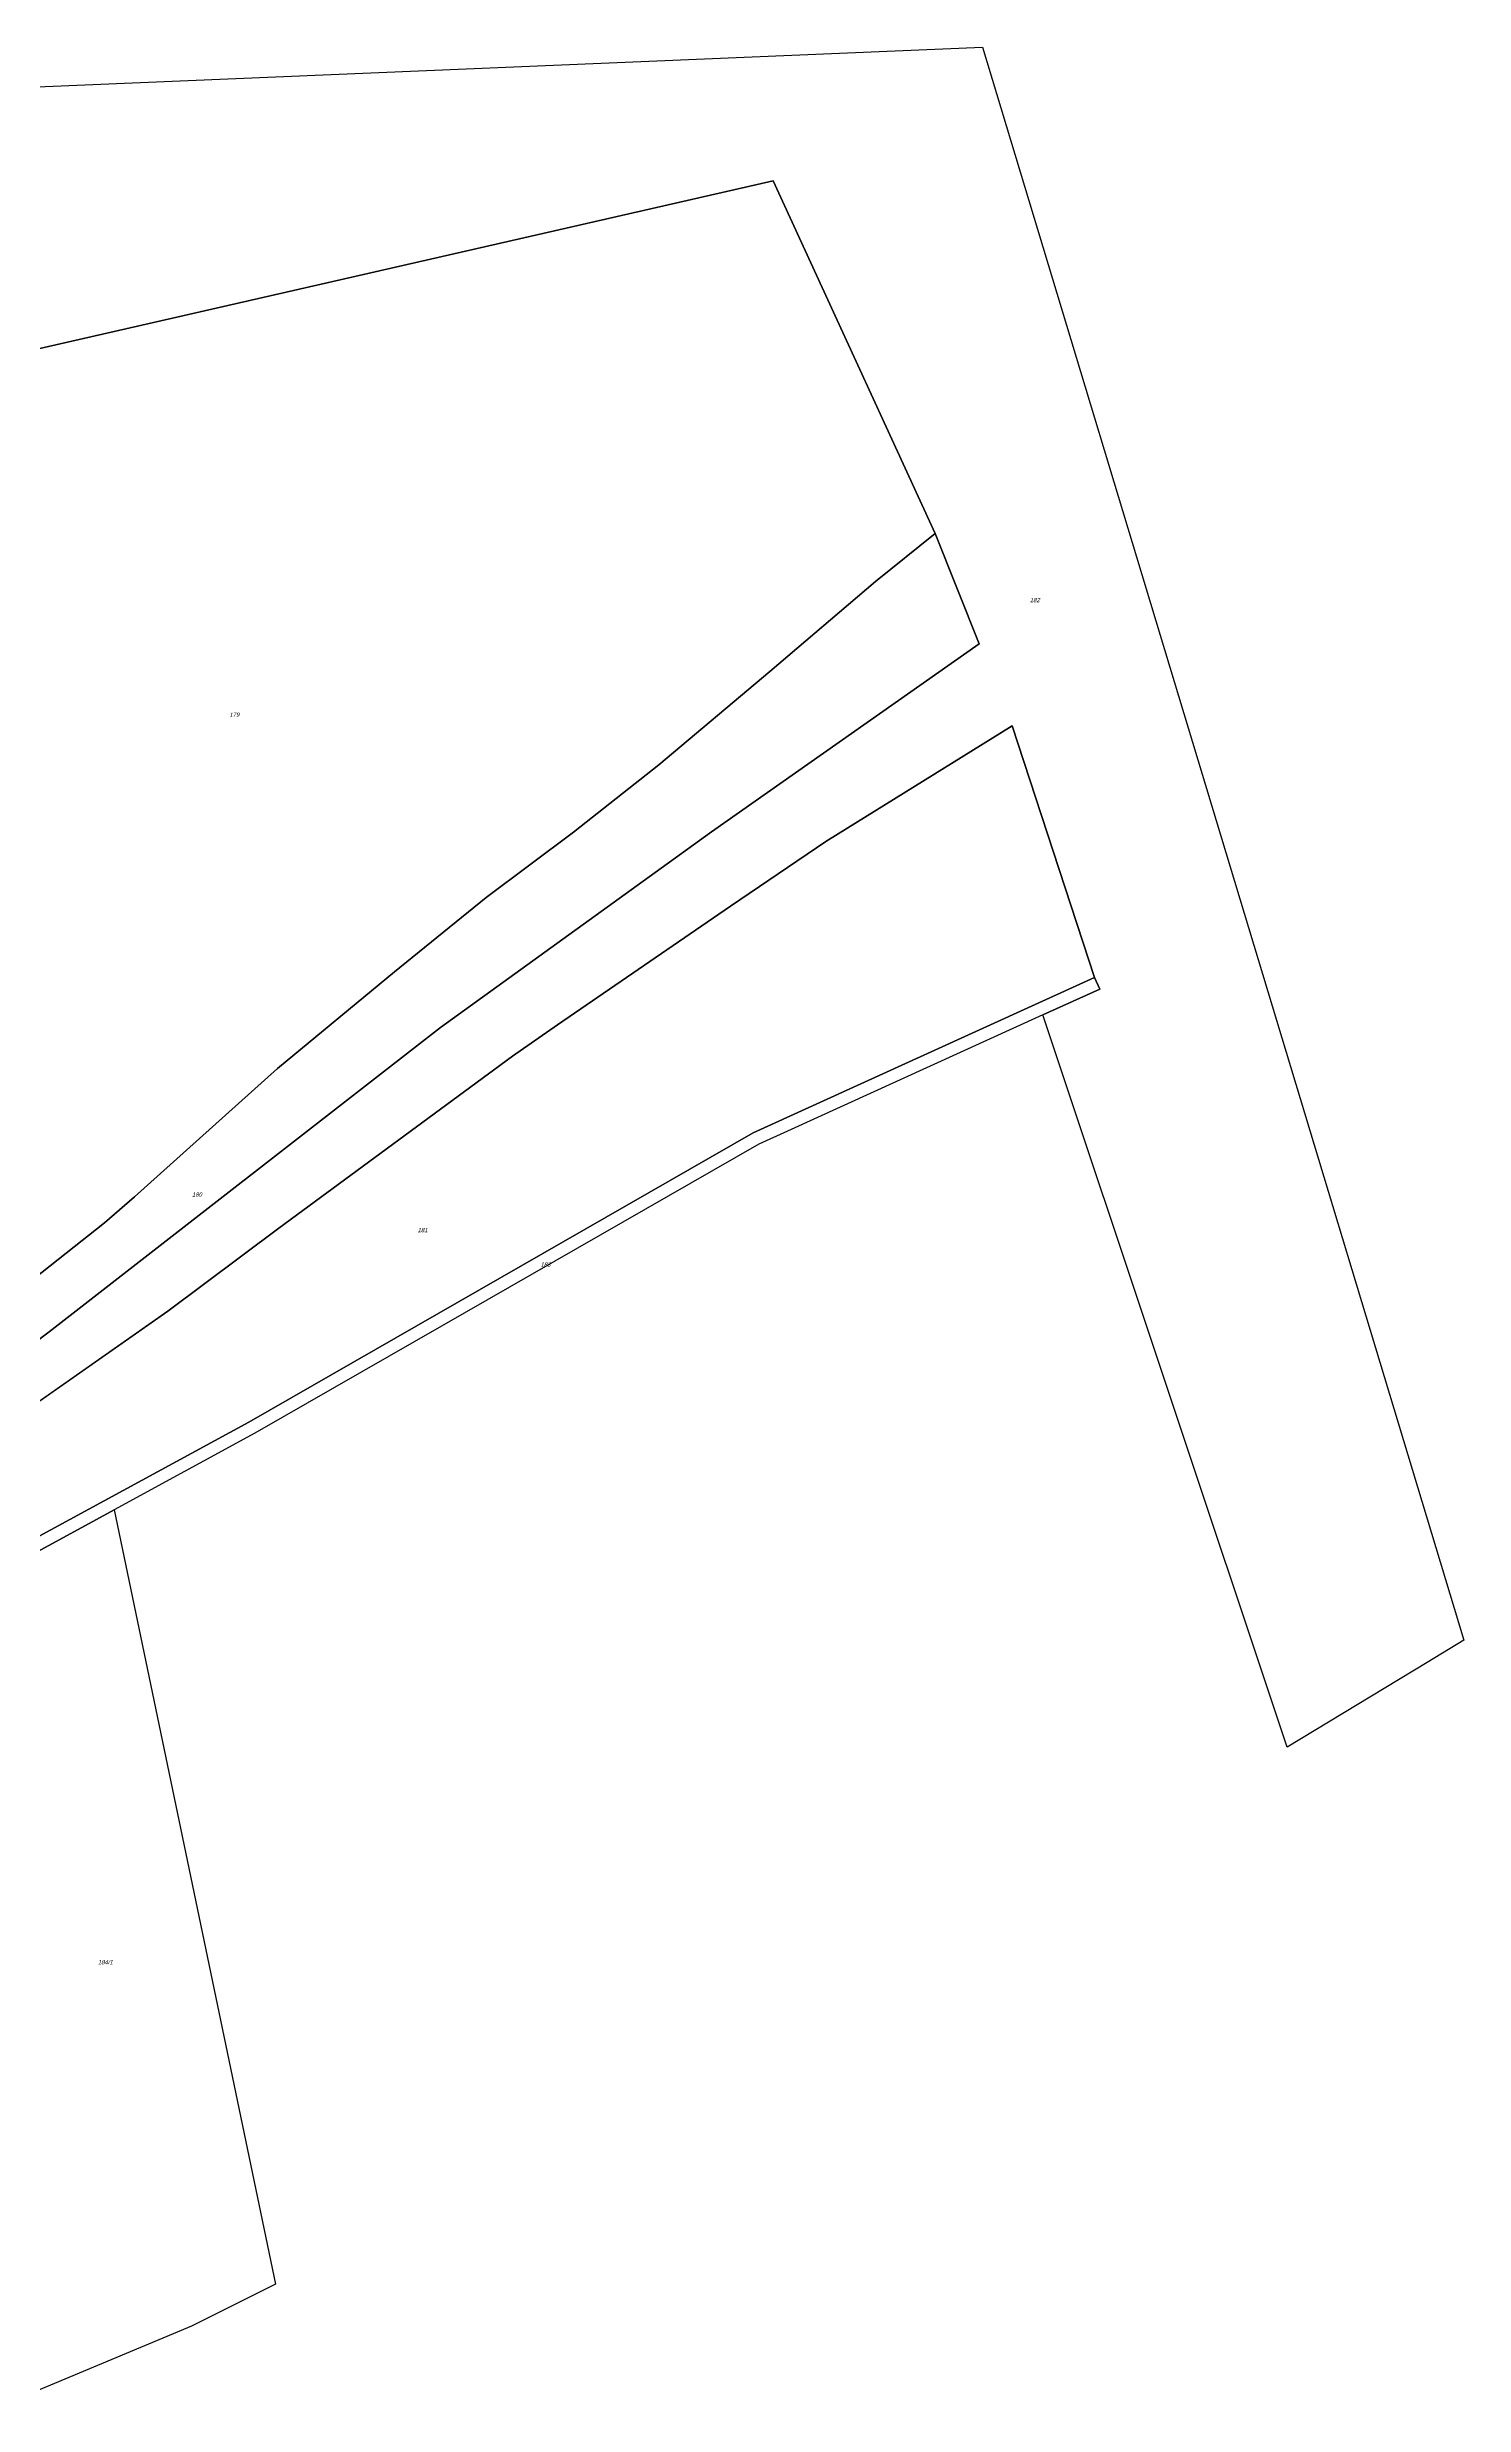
# Model space of a CAD drawing. Header units: metres. Extents: x 7542702 to 7555152, y 5804026 to 5815503.
# Drawn here: x 7550815 to 7551148, y 5805302 to 5805857 of the extents above; entities that cross this region are included whole.
import ezdxf

# ---------------------------------------------------------------- set-up
doc = ezdxf.new("R2010")
doc.units = ezdxf.units.M
doc.layers.add('Dzialki', color=165, linetype='Continuous')
doc.styles.get("Standard").update_dxf_attribs({"font": 'arial.ttf'})

msp = doc.modelspace()

# ---------------------------------------------------------------- linework, layer by layer
at = {"layer": 'Dzialki'}
for p, q in [((7550688.55, 5805842.12), (7551035.22, 5805856.64)), ((7551035.22, 5805856.64), (7551148.4, 5805482.14)), ((7550986.02, 5805825.2), (7550710.68, 5805762.31)), ((7550710.68, 5805762.31), (7550986.02, 5805825.2)), ((7551024.12, 5805742.27), (7550986.02, 5805825.2)), ((7550986.02, 5805825.2), (7551024.12, 5805742.27)), ((7551010.09, 5805731.02), (7551024.12, 5805742.27)), ((7551024.12, 5805742.27), (7551010.09, 5805731.02)), ((7551024.12, 5805742.27), (7551034.48, 5805716.37)), ((7551034.48, 5805716.37), (7551024.12, 5805742.27)), ((7550985.25, 5805709.85), (7551010.09, 5805731.02)), ((7551010.09, 5805731.02), (7550985.25, 5805709.85)), ((7551034.48, 5805716.37), (7550971.57, 5805672.21)), ((7550971.57, 5805672.21), (7551034.48, 5805716.37)), ((7550959.2, 5805687.92), (7550985.25, 5805709.85)), ((7550985.25, 5805709.85), (7550959.2, 5805687.92)), ((7551042.21, 5805697.06), (7550998.43, 5805669.9)), ((7550998.43, 5805669.9), (7551042.21, 5805697.06)), ((7551061.58, 5805637.94), (7551042.21, 5805697.06)), ((7551042.21, 5805697.06), (7551061.58, 5805637.94)), ((7550939.14, 5805672.13), (7550959.2, 5805687.92)), ((7550959.2, 5805687.92), (7550939.14, 5805672.13)), ((7550971.57, 5805672.21), (7550907.86, 5805626.16)), ((7550907.86, 5805626.16), (7550971.57, 5805672.21)), ((7550918.58, 5805656.73), (7550939.14, 5805672.13)), ((7550939.14, 5805672.13), (7550918.58, 5805656.73)), ((7550998.43, 5805669.9), (7550976.01, 5805654.73)), ((7550976.01, 5805654.73), (7550998.43, 5805669.9)), ((7550897.03, 5805639.26), (7550918.58, 5805656.73)), ((7550918.58, 5805656.73), (7550897.03, 5805639.26)), ((7550976.01, 5805654.73), (7550935.35, 5805626.81)), ((7550935.35, 5805626.81), (7550976.01, 5805654.73)), ((7550869.55, 5805616.53), (7550897.03, 5805639.26)), ((7550897.03, 5805639.26), (7550869.55, 5805616.53)), ((7550981.32, 5805601.4), (7551061.58, 5805637.94)), ((7551061.58, 5805637.94), (7550981.32, 5805601.4)), ((7551061.58, 5805637.94), (7551062.82, 5805635.21)), ((7551062.82, 5805635.21), (7551061.58, 5805637.94)), ((7551062.82, 5805635.21), (7551049.45, 5805629.12)), ((7551049.45, 5805629.12), (7551062.82, 5805635.21)), ((7550907.86, 5805626.16), (7550815.86, 5805554.66)), ((7550815.86, 5805554.66), (7550907.86, 5805626.16)), ((7550935.35, 5805626.81), (7550924.74, 5805619.41)), ((7550924.74, 5805619.41), (7550935.35, 5805626.81)), ((7551049.45, 5805629.12), (7550989.4, 5805601.78)), ((7551106.9, 5805457.01), (7551049.45, 5805629.12)), ((7550924.74, 5805619.41), (7550869.85, 5805578.99)), ((7550869.85, 5805578.99), (7550924.74, 5805619.41)), ((7550835.96, 5805586.4), (7550869.55, 5805616.53)), ((7550869.55, 5805616.53), (7550835.96, 5805586.4)), ((7550862.78, 5805533.42), (7550981.32, 5805601.4)), ((7550981.32, 5805601.4), (7550862.78, 5805533.42)), ((7550982.69, 5805598.72), (7550908.1, 5805555.95)), ((7550989.4, 5805601.78), (7550982.69, 5805598.72)), ((7550828.83, 5805580.29), (7550835.96, 5805586.4)), ((7550835.96, 5805586.4), (7550828.83, 5805580.29)), ((7550808.97, 5805564.49), (7550828.83, 5805580.29)), ((7550828.83, 5805580.29), (7550808.97, 5805564.49)), ((7550869.85, 5805578.99), (7550843.76, 5805559.46)), ((7550843.76, 5805559.46), (7550869.85, 5805578.99)), ((7550843.76, 5805559.46), (7550774.08, 5805510.7)), ((7550774.08, 5805510.7), (7550843.76, 5805559.46)), ((7550815.86, 5805554.66), (7550771.76, 5805521.39)), ((7550771.76, 5805521.39), (7550815.86, 5805554.66)), ((7550908.1, 5805555.95), (7550864.24, 5805530.8)), ((7550797.81, 5805498.07), (7550862.78, 5805533.42)), ((7550862.78, 5805533.42), (7550797.81, 5805498.07)), ((7550864.24, 5805530.8), (7550831.12, 5805512.78)), ((7550831.12, 5805512.78), (7550799.21, 5805495.42)), ((7550799.21, 5805495.42), (7550831.12, 5805512.78)), ((7550831.12, 5805512.78), (7550869.03, 5805330.73)), ((7551148.4, 5805482.14), (7551139.81, 5805476.93)), ((7551139.81, 5805476.93), (7551106.9, 5805457.01)), ((7550869.03, 5805330.73), (7550849.33, 5805320.86)), ((7550849.33, 5805320.86), (7550805.1, 5805302.39))]:
    msp.add_line(p, q, dxfattribs=at)

# ---------------------------------------------------------------- texts
at = {"layer": 'Dzialki', "oblique": 15}
for s, p in [('182', (7551046.37, 5805726.14)), ('179', (7550858.21, 5805699.22)), ('180', (7550849.44, 5805586.42)), ('181', (7550902.47, 5805578.06)), ('183', (7550931.36, 5805569.96)), ('184/1', (7550827.32, 5805405.95))]:
    msp.add_text(s, height=1, dxfattribs=at).set_placement(p)

doc.saveas('drawing.dxf')
